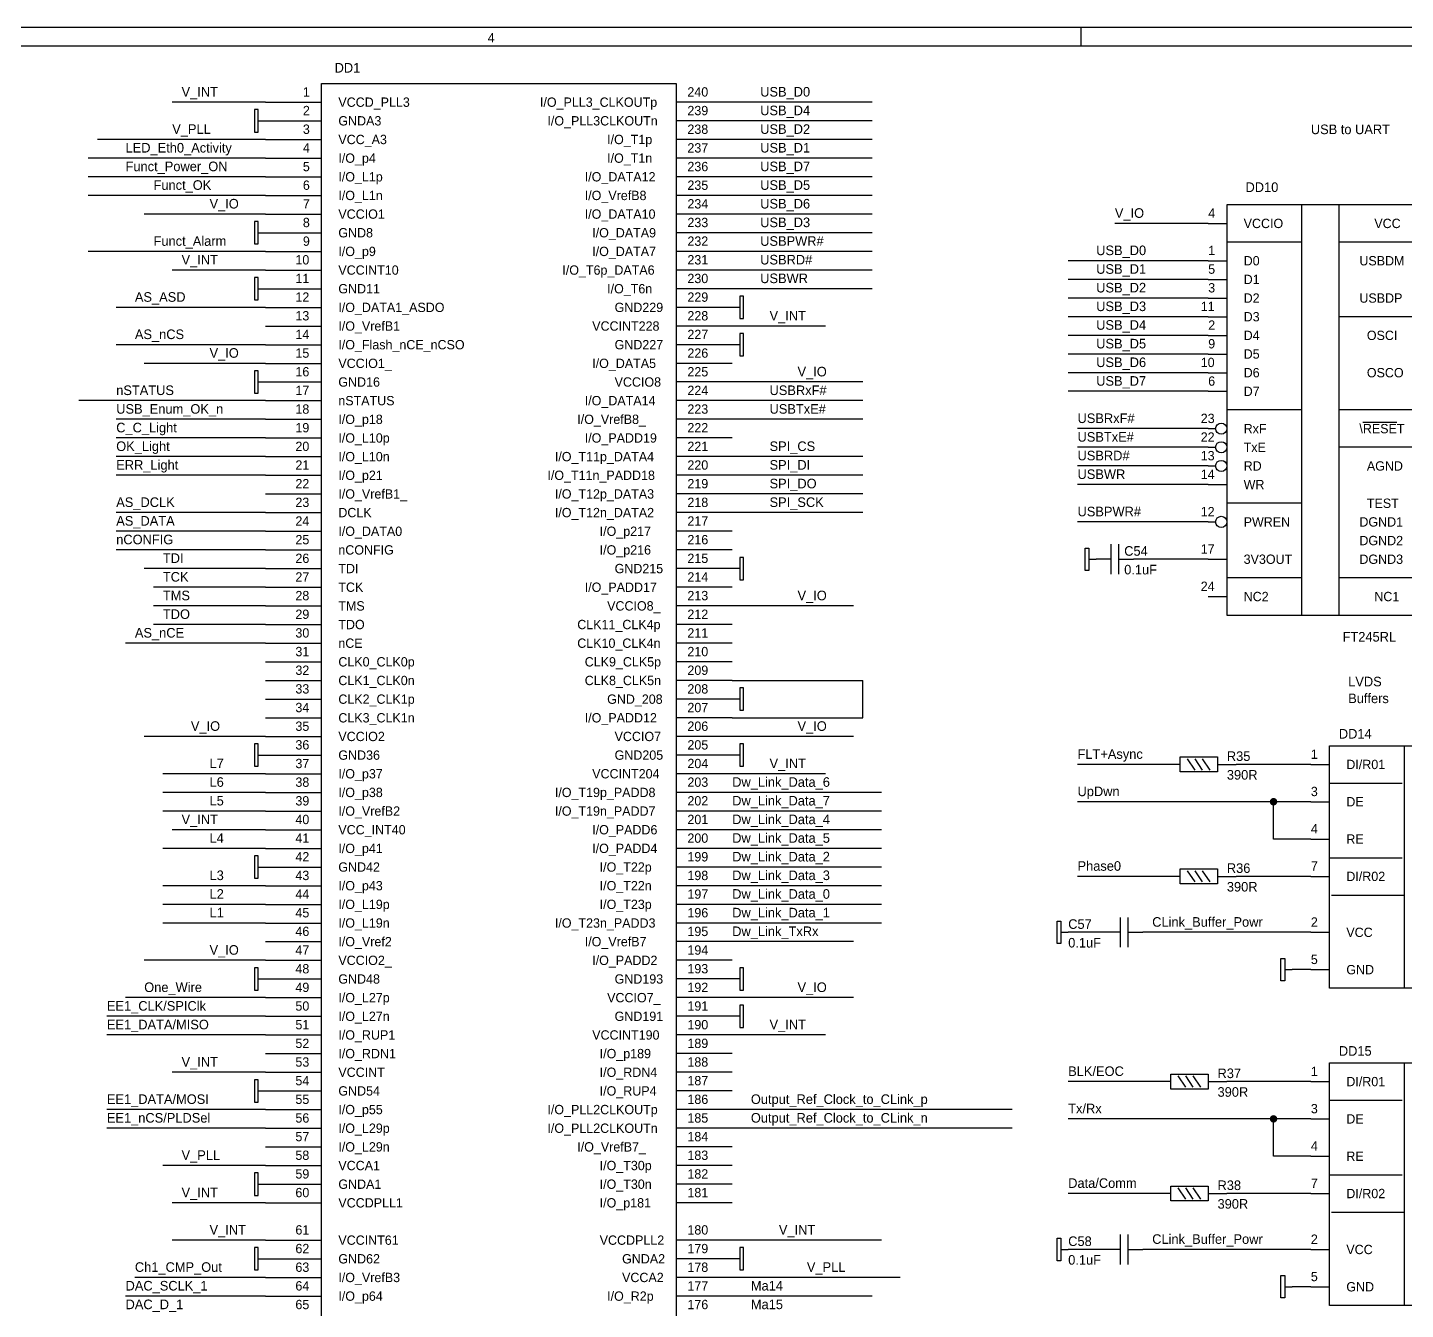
# Model space of a CAD drawing. Extents: x -0.1 to 32.2, y 0.1 to 20.3.
# Drawn here: x 7.28 to 14.66, y 13.43 to 20.3 of the extents above; entities that cross this region are included whole.
import ezdxf

# ---------------------------------------------------------------- set-up
doc = ezdxf.new("R2010")
doc.units = 0

msp = doc.modelspace()

# ---------------------------------------------------------------- linework, layer by layer
at = {"layer": 'PARTS'}
for p, q in [((8.55, 19.9), (8.85, 19.9)), ((11.05, 19.9), (10.75, 19.9)), ((8.55, 19.8), (8.85, 19.8)), ((11.05, 19.8), (10.75, 19.8)), ((8.55, 19.7), (8.85, 19.7)), ((11.05, 19.7), (10.75, 19.7)), ((8.55, 19.6), (8.85, 19.6)), ((11.05, 19.6), (10.75, 19.6)), ((8.55, 19.5), (8.85, 19.5)), ((11.05, 19.5), (10.75, 19.5)), ((8.55, 19.4), (8.85, 19.4)), ((11.05, 19.4), (10.75, 19.4)), ((8.55, 19.3), (8.85, 19.3)), ((11.05, 19.3), (10.75, 19.3)), ((8.55, 19.2), (8.85, 19.2)), ((11.05, 19.2), (10.75, 19.2)), ((13.6, 19.25), (13.7, 19.25)), ((8.55, 19.1), (8.85, 19.1)), ((11.05, 19.1), (10.75, 19.1)), ((13.6, 19.05), (13.7, 19.05)), ((8.55, 19), (8.85, 19)), ((11.05, 19), (10.75, 19)), ((8.55, 18.9), (8.85, 18.9)), ((11.05, 18.9), (10.75, 18.9)), ((13.6, 18.95), (13.7, 18.95)), ((13.6, 18.85), (13.7, 18.85)), ((8.55, 18.8), (8.85, 18.8)), ((11.05, 18.8), (10.75, 18.8)), ((13.6, 18.75), (13.7, 18.75)), ((8.55, 18.7), (8.85, 18.7)), ((11.05, 18.7), (10.75, 18.7)), ((13.6, 18.65), (13.7, 18.65)), ((8.55, 18.6), (8.85, 18.6)), ((11.05, 18.6), (10.75, 18.6)), ((13.6, 18.55), (13.7, 18.55)), ((8.55, 18.5), (8.85, 18.5)), ((11.05, 18.5), (10.75, 18.5)), ((8.55, 18.4), (8.85, 18.4)), ((11.05, 18.4), (10.75, 18.4)), ((13.6, 18.45), (13.7, 18.45)), ((13.6, 18.35), (13.7, 18.35)), ((8.55, 18.3), (8.85, 18.3)), ((11.05, 18.3), (10.75, 18.3)), ((8.55, 18.2), (8.85, 18.2)), ((11.05, 18.2), (10.75, 18.2)), ((8.55, 18.1), (8.85, 18.1)), ((11.05, 18.1), (10.75, 18.1)), ((13.6, 18.15), (13.64, 18.15)), ((13.6, 18.05), (13.64, 18.05)), ((8.55, 18), (8.85, 18)), ((11.05, 18), (10.75, 18)), ((13.6, 17.95), (13.64, 17.95)), ((8.55, 17.9), (8.85, 17.9)), ((11.05, 17.9), (10.75, 17.9)), ((8.55, 17.8), (8.85, 17.8)), ((11.05, 17.8), (10.75, 17.8)), ((13.6, 17.85), (13.7, 17.85)), ((8.55, 17.7), (8.85, 17.7)), ((11.05, 17.7), (10.75, 17.7)), ((13.6, 17.65), (13.64, 17.65)), ((8.55, 17.6), (8.85, 17.6)), ((11.05, 17.6), (10.75, 17.6)), ((8.55, 17.5), (8.85, 17.5)), ((11.05, 17.5), (10.75, 17.5)), ((13.6, 17.45), (13.7, 17.45)), ((8.55, 17.4), (8.85, 17.4)), ((11.05, 17.4), (10.75, 17.4)), ((8.55, 17.3), (8.85, 17.3)), ((11.05, 17.3), (10.75, 17.3)), ((8.55, 17.2), (8.85, 17.2)), ((11.05, 17.2), (10.75, 17.2)), ((13.6, 17.25), (13.7, 17.25)), ((8.55, 17.1), (8.85, 17.1)), ((11.05, 17.1), (10.75, 17.1)), ((8.55, 17), (8.85, 17)), ((11.05, 17), (10.75, 17)), ((8.55, 16.9), (8.85, 16.9)), ((11.05, 16.9), (10.75, 16.9)), ((8.55, 16.8), (8.85, 16.8)), ((11.05, 16.8), (10.75, 16.8)), ((8.55, 16.7), (8.85, 16.7)), ((11.05, 16.7), (10.75, 16.7)), ((8.55, 16.6), (8.85, 16.6)), ((11.05, 16.6), (10.75, 16.6)), ((8.55, 16.5), (8.85, 16.5)), ((11.05, 16.5), (10.75, 16.5)), ((8.55, 16.4), (8.85, 16.4)), ((11.05, 16.4), (10.75, 16.4)), ((14.15, 16.35), (14.25, 16.35)), ((8.55, 16.3), (8.85, 16.3)), ((11.05, 16.3), (10.75, 16.3)), ((8.55, 16.2), (8.85, 16.2)), ((11.05, 16.2), (10.75, 16.2)), ((8.55, 16.1), (8.85, 16.1)), ((11.05, 16.1), (10.75, 16.1)), ((14.15, 16.15), (14.25, 16.15)), ((8.55, 16), (8.85, 16)), ((11.05, 16), (10.75, 16)), ((14.15, 15.95), (14.25, 15.95)), ((8.55, 15.9), (8.85, 15.9)), ((11.05, 15.9), (10.75, 15.9)), ((8.55, 15.8), (8.85, 15.8)), ((11.05, 15.8), (10.75, 15.8)), ((14.15, 15.75), (14.25, 15.75)), ((8.55, 15.7), (8.85, 15.7)), ((11.05, 15.7), (10.75, 15.7)), ((8.55, 15.6), (8.85, 15.6)), ((11.05, 15.6), (10.75, 15.6)), ((8.55, 15.5), (8.85, 15.5)), ((11.05, 15.5), (10.75, 15.5)), ((14.15, 15.45), (14.25, 15.45)), ((8.55, 15.4), (8.85, 15.4)), ((11.05, 15.4), (10.75, 15.4)), ((8.55, 15.3), (8.85, 15.3)), ((11.05, 15.3), (10.75, 15.3)), ((14.15, 15.25), (14.25, 15.25)), ((8.55, 15.2), (8.85, 15.2)), ((11.05, 15.2), (10.75, 15.2)), ((8.55, 15.1), (8.85, 15.1)), ((11.05, 15.1), (10.75, 15.1)), ((8.55, 15), (8.85, 15)), ((11.05, 15), (10.75, 15)), ((8.55, 14.9), (8.85, 14.9)), ((11.05, 14.9), (10.75, 14.9)), ((8.55, 14.8), (8.85, 14.8)), ((11.05, 14.8), (10.75, 14.8)), ((8.55, 14.7), (8.85, 14.7)), ((11.05, 14.7), (10.75, 14.7)), ((14.15, 14.65), (14.25, 14.65)), ((8.55, 14.6), (8.85, 14.6)), ((11.05, 14.6), (10.75, 14.6)), ((8.55, 14.5), (8.85, 14.5)), ((11.05, 14.5), (10.75, 14.5)), ((8.55, 14.4), (8.85, 14.4)), ((11.05, 14.4), (10.75, 14.4)), ((14.15, 14.45), (14.25, 14.45)), ((8.55, 14.3), (8.85, 14.3)), ((11.05, 14.3), (10.75, 14.3)), ((14.15, 14.25), (14.25, 14.25)), ((8.55, 14.2), (8.85, 14.2)), ((11.05, 14.2), (10.75, 14.2)), ((8.55, 14.1), (8.85, 14.1)), ((11.05, 14.1), (10.75, 14.1)), ((14.15, 14.05), (14.25, 14.05)), ((8.55, 14), (8.85, 14)), ((11.05, 14), (10.75, 14)), ((8.55, 13.8), (8.85, 13.8)), ((11.05, 13.8), (10.75, 13.8)), ((14.15, 13.75), (14.25, 13.75)), ((8.55, 13.7), (8.85, 13.7)), ((11.05, 13.7), (10.75, 13.7)), ((8.55, 13.6), (8.85, 13.6)), ((11.05, 13.6), (10.75, 13.6)), ((14.15, 13.55), (14.25, 13.55)), ((8.55, 13.5), (8.85, 13.5)), ((11.05, 13.5), (10.75, 13.5))]:
    msp.add_line(p, q, dxfattribs=at)
for points in [[(8.85, 20), (10.75, 20), (10.75, 7.8), (8.85, 7.8)], [(14.7, 19.35), (13.7, 19.35), (13.7, 17.15), (14.7, 17.15)], [(14.25, 16.45), (15.25, 16.45), (15.25, 15.15), (14.25, 15.15)], [(14.25, 14.75), (15.25, 14.75), (15.25, 13.45), (14.25, 13.45)]]:
    msp.add_lwpolyline(points, close=True, dxfattribs=at)
for points in [[(8.49, 19.86), (8.49, 19.74)], [(8.51, 19.86), (8.49, 19.86)], [(8.51, 19.74), (8.51, 19.86)], [(8.51, 19.8), (8.55, 19.8)], [(8.49, 19.74), (8.51, 19.74)], [(14.1, 19.35), (14.1, 17.15)], [(14.3, 19.35), (14.3, 17.15)], [(8.49, 19.26), (8.49, 19.14)], [(8.51, 19.26), (8.49, 19.26)], [(8.51, 19.14), (8.51, 19.26)], [(8.51, 19.2), (8.55, 19.2)], [(8.49, 19.14), (8.51, 19.14)], [(14.1, 19.15), (13.7, 19.15)], [(14.7, 19.15), (14.3, 19.15)], [(8.49, 18.96), (8.49, 18.84)], [(8.51, 18.96), (8.49, 18.96)], [(8.51, 18.84), (8.51, 18.96)], [(8.51, 18.9), (8.55, 18.9)], [(8.49, 18.84), (8.51, 18.84)], [(11.11, 18.86), (11.09, 18.86)], [(11.09, 18.86), (11.09, 18.74)], [(11.11, 18.74), (11.11, 18.86)], [(11.09, 18.8), (11.05, 18.8)], [(14.7, 18.75), (14.3, 18.75)], [(11.09, 18.74), (11.11, 18.74)], [(11.11, 18.66), (11.09, 18.66)], [(11.09, 18.66), (11.09, 18.54)], [(11.11, 18.54), (11.11, 18.66)], [(11.09, 18.6), (11.05, 18.6)], [(11.09, 18.54), (11.11, 18.54)], [(8.49, 18.46), (8.49, 18.34)], [(8.51, 18.46), (8.49, 18.46)], [(8.51, 18.34), (8.51, 18.46)], [(8.51, 18.4), (8.55, 18.4)], [(8.49, 18.34), (8.51, 18.34)], [(14.1, 18.25), (13.7, 18.25)], [(14.7, 18.25), (14.3, 18.25)], [(14.7, 18.05), (14.3, 18.05)], [(14.1, 17.75), (13.7, 17.75)], [(12.94, 17.39), (12.94, 17.51)], [(12.94, 17.51), (12.96, 17.51)], [(12.96, 17.51), (12.96, 17.39)], [(13.08, 17.37), (13.08, 17.53)], [(13.12, 17.53), (13.12, 17.37)], [(11.11, 17.46), (11.09, 17.46)], [(11.09, 17.46), (11.09, 17.34)], [(11.11, 17.34), (11.11, 17.46)], [(12.96, 17.45), (13, 17.45)], [(13.08, 17.45), (13, 17.45)], [(13.12, 17.45), (13.2, 17.45)], [(11.09, 17.4), (11.05, 17.4)], [(12.96, 17.39), (12.94, 17.39)], [(14.1, 17.35), (13.7, 17.35)], [(14.7, 17.35), (14.3, 17.35)], [(11.09, 17.34), (11.11, 17.34)], [(11.11, 16.76), (11.09, 16.76)], [(11.09, 16.76), (11.09, 16.64)], [(11.11, 16.64), (11.11, 16.76)], [(11.09, 16.7), (11.05, 16.7)], [(11.09, 16.64), (11.11, 16.64)], [(8.49, 16.46), (8.49, 16.34)], [(8.51, 16.46), (8.49, 16.46)], [(8.51, 16.34), (8.51, 16.46)], [(8.51, 16.4), (8.55, 16.4)], [(11.09, 16.4), (11.05, 16.4)], [(11.11, 16.46), (11.09, 16.46)], [(11.09, 16.46), (11.09, 16.34)], [(11.11, 16.34), (11.11, 16.46)], [(13.45, 16.31), (13.45, 16.39)], [(13.45, 16.39), (13.65, 16.39)], [(13.65, 16.39), (13.65, 16.31)], [(14.65, 16.45), (14.65, 15.15)], [(8.49, 16.34), (8.51, 16.34)], [(11.09, 16.34), (11.11, 16.34)], [(13.45, 16.35), (13.35, 16.35)], [(13.53, 16.32), (13.49, 16.38)], [(13.57, 16.32), (13.53, 16.38)], [(13.61, 16.32), (13.57, 16.38)], [(13.65, 16.35), (13.75, 16.35)], [(13.65, 16.31), (13.45, 16.31)], [(14.25, 16.25), (14.64, 16.25)], [(8.49, 15.86), (8.49, 15.74)], [(8.51, 15.86), (8.49, 15.86)], [(8.51, 15.74), (8.51, 15.86)], [(8.51, 15.8), (8.55, 15.8)], [(14.25, 15.85), (14.64, 15.85)], [(8.49, 15.74), (8.51, 15.74)], [(13.45, 15.75), (13.35, 15.75)], [(13.45, 15.71), (13.45, 15.79)], [(13.45, 15.79), (13.65, 15.79)], [(13.53, 15.72), (13.49, 15.78)], [(13.57, 15.72), (13.53, 15.78)], [(13.61, 15.72), (13.57, 15.78)], [(13.65, 15.79), (13.65, 15.71)], [(13.65, 15.75), (13.75, 15.75)], [(13.65, 15.71), (13.45, 15.71)], [(14.26, 15.65), (14.65, 15.65)], [(12.79, 15.39), (12.79, 15.51)], [(12.79, 15.51), (12.81, 15.51)], [(12.81, 15.51), (12.81, 15.39)], [(13.13, 15.37), (13.13, 15.53)], [(13.17, 15.53), (13.17, 15.37)], [(12.81, 15.45), (12.85, 15.45)], [(13.13, 15.45), (13.05, 15.45)], [(13.17, 15.45), (13.25, 15.45)], [(12.81, 15.39), (12.79, 15.39)], [(13.99, 15.19), (13.99, 15.31)], [(13.99, 15.31), (14.01, 15.31)], [(14.01, 15.31), (14.01, 15.19)], [(8.49, 15.26), (8.49, 15.14)], [(8.51, 15.26), (8.49, 15.26)], [(8.51, 15.14), (8.51, 15.26)], [(11.11, 15.26), (11.09, 15.26)], [(11.09, 15.26), (11.09, 15.14)], [(11.11, 15.14), (11.11, 15.26)], [(14.01, 15.25), (14.05, 15.25)], [(8.49, 15.14), (8.51, 15.14)], [(8.51, 15.2), (8.55, 15.2)], [(11.09, 15.2), (11.05, 15.2)], [(11.09, 15.14), (11.11, 15.14)], [(14.01, 15.19), (13.99, 15.19)], [(11.11, 15.06), (11.09, 15.06)], [(11.09, 15.06), (11.09, 14.94)], [(11.11, 14.94), (11.11, 15.06)], [(11.09, 15), (11.05, 15)], [(11.09, 14.94), (11.11, 14.94)], [(13.4, 14.61), (13.4, 14.69)], [(13.4, 14.69), (13.6, 14.69)], [(13.6, 14.69), (13.6, 14.61)], [(14.65, 14.75), (14.65, 13.45)], [(8.49, 14.66), (8.49, 14.54)], [(8.51, 14.66), (8.49, 14.66)], [(8.51, 14.54), (8.51, 14.66)], [(13.4, 14.65), (13.3, 14.65)], [(13.48, 14.62), (13.44, 14.68)], [(13.52, 14.62), (13.48, 14.68)], [(13.56, 14.62), (13.52, 14.68)], [(13.6, 14.65), (13.7, 14.65)], [(8.51, 14.6), (8.55, 14.6)], [(13.6, 14.61), (13.4, 14.61)], [(14.25, 14.55), (14.64, 14.55)], [(8.49, 14.54), (8.51, 14.54)], [(8.49, 14.16), (8.49, 14.04)], [(8.51, 14.16), (8.49, 14.16)], [(8.51, 14.04), (8.51, 14.16)], [(8.51, 14.1), (8.55, 14.1)], [(14.25, 14.15), (14.64, 14.15)], [(8.49, 14.04), (8.51, 14.04)], [(13.4, 14.05), (13.3, 14.05)], [(13.4, 14.01), (13.4, 14.09)], [(13.4, 14.09), (13.6, 14.09)], [(13.48, 14.02), (13.44, 14.08)], [(13.52, 14.02), (13.48, 14.08)], [(13.56, 14.02), (13.52, 14.08)], [(13.6, 14.09), (13.6, 14.01)], [(13.6, 14.05), (13.7, 14.05)], [(13.6, 14.01), (13.4, 14.01)], [(14.26, 13.95), (14.65, 13.95)], [(12.79, 13.69), (12.79, 13.81)], [(12.79, 13.81), (12.81, 13.81)], [(12.81, 13.81), (12.81, 13.69)], [(13.13, 13.67), (13.13, 13.83)], [(13.17, 13.83), (13.17, 13.67)], [(8.49, 13.76), (8.49, 13.64)], [(8.51, 13.76), (8.49, 13.76)], [(8.51, 13.64), (8.51, 13.76)], [(11.11, 13.76), (11.09, 13.76)], [(11.09, 13.76), (11.09, 13.64)], [(11.11, 13.64), (11.11, 13.76)], [(12.81, 13.75), (12.85, 13.75)], [(13.13, 13.75), (13.05, 13.75)], [(13.17, 13.75), (13.25, 13.75)], [(8.51, 13.7), (8.55, 13.7)], [(11.09, 13.7), (11.05, 13.7)], [(12.81, 13.69), (12.79, 13.69)], [(8.49, 13.64), (8.51, 13.64)], [(11.09, 13.64), (11.11, 13.64)], [(13.99, 13.49), (13.99, 13.61)], [(13.99, 13.61), (14.01, 13.61)], [(14.01, 13.61), (14.01, 13.49)], [(14.01, 13.55), (14.05, 13.55)], [(14.01, 13.49), (13.99, 13.49)]]:
    msp.add_lwpolyline(points, dxfattribs=at)
for centre in [(13.67, 18.15), (13.67, 18.05), (13.67, 17.95), (13.67, 17.65)]:
    msp.add_circle(centre, 0.03, dxfattribs=at)
at = {"layer": 'TITLE'}
for points in [[(-0.1, 0.1), (32.1, 0.1), (32.1, 20.3), (-0.1, 20.3)], [(0, 0.2), (32, 0.2), (32, 20.2), (0, 20.2)]]:
    msp.add_lwpolyline(points, close=True, dxfattribs=at)
msp.add_lwpolyline([(12.92, 20.2), (12.92, 20.3)], dxfattribs=at)
at = {"layer": 'WIRE'}
for points in [[(8.55, 19.9), (8.05, 19.9)], [(11.8, 19.9), (11.05, 19.9)], [(11.8, 19.8), (11.05, 19.8)], [(8.55, 19.7), (7.65, 19.7)], [(11.8, 19.7), (11.05, 19.7)], [(8.55, 19.6), (7.6, 19.6)], [(11.8, 19.6), (11.05, 19.6)], [(8.55, 19.5), (7.6, 19.5)], [(11.8, 19.5), (11.05, 19.5)], [(8.55, 19.4), (7.6, 19.4)], [(11.8, 19.4), (11.05, 19.4)], [(8.55, 19.3), (7.9, 19.3)], [(11.8, 19.3), (11.05, 19.3)], [(11.8, 19.2), (11.05, 19.2)], [(13.6, 19.25), (13.1, 19.25)], [(8.55, 19.1), (7.6, 19.1)], [(11.8, 19.1), (11.05, 19.1)], [(13.6, 19.05), (12.85, 19.05)], [(8.55, 19), (8.05, 19)], [(11.8, 19), (11.05, 19)], [(11.8, 18.9), (11.05, 18.9)], [(13.6, 18.95), (12.85, 18.95)], [(13.6, 18.85), (12.85, 18.85)], [(8.55, 18.8), (7.75, 18.8)], [(13.6, 18.75), (12.85, 18.75)], [(11.55, 18.7), (11.05, 18.7)], [(13.6, 18.65), (12.85, 18.65)], [(8.55, 18.6), (7.75, 18.6)], [(13.6, 18.55), (12.85, 18.55)], [(8.55, 18.5), (7.9, 18.5)], [(11.75, 18.4), (11.05, 18.4)], [(13.6, 18.45), (12.85, 18.45)], [(13.6, 18.35), (12.85, 18.35)], [(8.55, 18.3), (7.55, 18.3)], [(11.75, 18.3), (11.05, 18.3)], [(8.55, 18.2), (7.75, 18.2)], [(11.75, 18.2), (11.05, 18.2)], [(8.55, 18.1), (7.75, 18.1)], [(13.6, 18.15), (12.9, 18.15)], [(13.6, 18.05), (12.9, 18.05)], [(8.55, 18), (7.75, 18)], [(11.75, 18), (11.05, 18)], [(13.6, 17.95), (12.9, 17.95)], [(8.55, 17.9), (7.75, 17.9)], [(11.75, 17.9), (11.05, 17.9)], [(11.75, 17.8), (11.05, 17.8)], [(13.6, 17.85), (12.9, 17.85)], [(8.55, 17.7), (7.75, 17.7)], [(11.75, 17.7), (11.05, 17.7)], [(13.6, 17.65), (12.9, 17.65)], [(8.55, 17.6), (7.75, 17.6)], [(8.55, 17.5), (7.75, 17.5)], [(13.6, 17.45), (13.2, 17.45)], [(8.55, 17.4), (7.9, 17.4)], [(8.55, 17.3), (7.95, 17.3)], [(8.55, 17.2), (7.95, 17.2)], [(11.7, 17.2), (11.05, 17.2)], [(8.55, 17.1), (7.95, 17.1)], [(8.55, 17), (7.8, 17)], [(11.05, 16.8), (11.75, 16.8)], [(11.75, 16.6), (11.75, 16.8)], [(11.05, 16.6), (11.75, 16.6)], [(8.55, 16.5), (7.9, 16.5)], [(11.7, 16.5), (11.05, 16.5)], [(13.35, 16.35), (12.9, 16.35)], [(14.15, 16.35), (13.75, 16.35)], [(8.55, 16.3), (8, 16.3)], [(11.55, 16.3), (11.05, 16.3)], [(8.55, 16.2), (8, 16.2)], [(11.85, 16.2), (11.05, 16.2)], [(8.55, 16.1), (8, 16.1)], [(11.85, 16.1), (11.05, 16.1)], [(13.95, 16.15), (12.9, 16.15)], [(14.15, 16.15), (13.95, 16.15)], [(13.95, 15.95), (13.95, 16.15)], [(8.55, 16), (8.05, 16)], [(11.85, 16), (11.05, 16)], [(14.15, 15.95), (13.95, 15.95)], [(8.55, 15.9), (8, 15.9)], [(11.85, 15.9), (11.05, 15.9)], [(11.85, 15.8), (11.05, 15.8)], [(13.35, 15.75), (12.9, 15.75)], [(14.15, 15.75), (13.75, 15.75)], [(8.55, 15.7), (8, 15.7)], [(11.85, 15.7), (11.05, 15.7)], [(8.55, 15.6), (8, 15.6)], [(11.85, 15.6), (11.05, 15.6)], [(8.55, 15.5), (8, 15.5)], [(11.85, 15.5), (11.05, 15.5)], [(13.05, 15.45), (12.85, 15.45)], [(14.15, 15.45), (13.25, 15.45)], [(11.7, 15.4), (11.05, 15.4)], [(8.55, 15.3), (7.9, 15.3)], [(14.15, 15.25), (14.05, 15.25)], [(8.55, 15.1), (7.8, 15.1)], [(11.7, 15.1), (11.05, 15.1)], [(8.55, 15), (7.7, 15)], [(8.55, 14.9), (7.7, 14.9)], [(11.55, 14.9), (11.05, 14.9)], [(8.55, 14.7), (8.05, 14.7)], [(13.3, 14.65), (12.85, 14.65)], [(14.15, 14.65), (13.7, 14.65)], [(8.55, 14.5), (7.7, 14.5)], [(12.55, 14.5), (11.05, 14.5)], [(8.55, 14.4), (7.7, 14.4)], [(12.55, 14.4), (11.05, 14.4)], [(13.95, 14.45), (12.85, 14.45)], [(13.95, 14.25), (13.95, 14.45)], [(14.15, 14.45), (13.95, 14.45)], [(14.15, 14.25), (13.95, 14.25)], [(8.55, 14.2), (8, 14.2)], [(13.3, 14.05), (12.85, 14.05)], [(14.15, 14.05), (13.7, 14.05)], [(8.55, 14), (8.05, 14)], [(8.55, 13.8), (8.05, 13.8)], [(11.85, 13.8), (11.05, 13.8)], [(13.05, 13.75), (12.85, 13.75)], [(14.15, 13.75), (13.25, 13.75)], [(8.55, 13.6), (7.85, 13.6)], [(11.95, 13.6), (11.05, 13.6)], [(14.15, 13.55), (14.05, 13.55)], [(8.55, 13.5), (7.8, 13.5)], [(11.8, 13.5), (11.05, 13.5)]]:
    msp.add_lwpolyline(points, dxfattribs=at)
at = {"layer": 'WIRE', "const_width": 0.02}
for points in [[(13.94, 16.15, 1), (13.96, 16.15, 1)], [(13.94, 14.45, 1), (13.96, 14.45, 1)]]:
    msp.add_lwpolyline(points, format="xyb", close=True, dxfattribs=at)

# ---------------------------------------------------------------- texts
at = {"layer": 'COMMENTS'}
for s, p in [('LVDS', (14.35, 16.7686)), ('Buffers', (14.35, 16.6786))]:
    msp.add_text(s, height=0.0514, dxfattribs=at).set_placement(p)
at = {"layer": 'PARTS'}
for s, p in [('1', (8.75, 19.93)), ('240', (10.81, 19.93)), ('2', (8.75, 19.83)), ('VCCD_PLL3', (8.94, 19.875)), ('I/O_PLL3_CLKOUTp', (10.02, 19.875)), ('239', (10.81, 19.83)), ('GNDA3', (8.94, 19.775)), ('I/O_PLL3CLKOUTn', (10.06, 19.775)), ('3', (8.75, 19.73)), ('VCC_A3', (8.94, 19.675)), ('I/O_T1p', (10.38, 19.675)), ('238', (10.81, 19.73)), ('4', (8.75, 19.63)), ('237', (10.81, 19.63)), ('5', (8.75, 19.53)), ('I/O_p4', (8.94, 19.575)), ('I/O_T1n', (10.38, 19.575)), ('236', (10.81, 19.53)), ('I/O_L1p', (8.94, 19.475)), ('I/O_DATA12', (10.26, 19.475)), ('6', (8.75, 19.43)), ('I/O_L1n', (8.94, 19.375)), ('I/O_VrefB8', (10.26, 19.375)), ('235', (10.81, 19.43)), ('7', (8.75, 19.33)), ('234', (10.81, 19.33)), ('8', (8.75, 19.23)), ('VCCIO1', (8.94, 19.275)), ('I/O_DATA10', (10.26, 19.275)), ('233', (10.81, 19.23)), ('4', (13.6, 19.28)), ('VCCIO', (13.79, 19.225)), ('VCC', (14.49, 19.225)), ('GND8', (8.94, 19.175)), ('I/O_DATA9', (10.3, 19.175)), ('9', (8.75, 19.13)), ('I/O_p9', (8.94, 19.075)), ('I/O_DATA7', (10.3, 19.075)), ('232', (10.81, 19.13)), ('1', (13.6, 19.08)), ('10', (8.71, 19.03)), ('231', (10.81, 19.03)), ('D0', (13.79, 19.025)), ('USBDM', (14.41, 19.025)), ('11', (8.71, 18.93)), ('VCCINT10', (8.94, 18.975)), ('I/O_T6p_DATA6', (10.14, 18.975)), ('230', (10.81, 18.93)), ('5', (13.6, 18.98)), ('D1', (13.79, 18.925)), ('GND11', (8.94, 18.875)), ('I/O_T6n', (10.38, 18.875)), ('3', (13.6, 18.88)), ('12', (8.71, 18.83)), ('I/O_DATA1_ASDO', (8.94, 18.775)), ('GND229', (10.42, 18.775)), ('229', (10.81, 18.83)), ('11', (13.56, 18.78)), ('D2', (13.79, 18.825)), ('USBDP', (14.41, 18.825)), ('13', (8.71, 18.73)), ('228', (10.81, 18.73)), ('D3', (13.79, 18.725)), ('14', (8.71, 18.63)), ('I/O_VrefB1', (8.94, 18.675)), ('VCCINT228', (10.3, 18.675)), ('227', (10.81, 18.63)), ('2', (13.6, 18.68)), ('OSCI', (14.45, 18.625)), ('I/O_Flash_nCE_nCSO', (8.94, 18.575)), ('GND227', (10.42, 18.575)), ('9', (13.6, 18.58)), ('D4', (13.79, 18.625)), ('15', (8.71, 18.53)), ('226', (10.81, 18.53)), ('10', (13.56, 18.48)), ('D5', (13.79, 18.525)), ('16', (8.71, 18.43)), ('VCCIO1_', (8.94, 18.475)), ('I/O_DATA5', (10.3, 18.475)), ('225', (10.81, 18.43)), ('D6', (13.79, 18.425)), ('OSCO', (14.45, 18.425)), ('GND16', (8.94, 18.375)), ('VCCIO8', (10.42, 18.375)), ('224', (10.81, 18.33)), ('6', (13.6, 18.38)), ('17', (8.71, 18.33)), ('nSTATUS', (8.94, 18.275)), ('I/O_DATA14', (10.26, 18.275)), ('D7', (13.79, 18.325)), ('18', (8.71, 18.23)), ('223', (10.81, 18.23)), ('19', (8.71, 18.13)), ('I/O_p18', (8.94, 18.175)), ('I/O_VrefB8_', (10.22, 18.175)), ('222', (10.81, 18.13)), ('23', (13.56, 18.18)), ('RxF', (13.79, 18.125)), ('\\%%oRESE%%oT', (14.41, 18.125)), ('I/O_L10p', (8.94, 18.075)), ('I/O_PADD19', (10.26, 18.075)), ('22', (13.56, 18.08)), ('20', (8.71, 18.03)), ('I/O_L10n', (8.94, 17.975)), ('I/O_T11p_DATA4', (10.1, 17.975)), ('221', (10.81, 18.03)), ('13', (13.56, 17.98)), ('TxE', (13.79, 18.025)), ('21', (8.71, 17.93)), ('220', (10.81, 17.93)), ('RD', (13.79, 17.925)), ('AGND', (14.45, 17.925)), ('22', (8.71, 17.83)), ('I/O_p21', (8.94, 17.875)), ('I/O_T11n_PADD18', (10.06, 17.875)), ('219', (10.81, 17.83)), ('14', (13.56, 17.88)), ('WR', (13.79, 17.825)), ('I/O_VrefB1_', (8.94, 17.775)), ('I/O_T12p_DATA3', (10.1, 17.775)), ('23', (8.71, 17.73)), ('DCLK', (8.94, 17.675)), ('I/O_T12n_DATA2', (10.1, 17.675)), ('218', (10.81, 17.73)), ('12', (13.56, 17.68)), ('TEST', (14.45, 17.725)), ('24', (8.71, 17.63)), ('217', (10.81, 17.63)), ('PWREN', (13.79, 17.625)), ('DGND1', (14.41, 17.625)), ('25', (8.71, 17.53)), ('I/O_DATA0', (8.94, 17.575)), ('I/O_p217', (10.34, 17.575)), ('216', (10.81, 17.53)), ('DGND2', (14.41, 17.525)), ('nCONFIG', (8.94, 17.475)), ('I/O_p216', (10.34, 17.475)), ('17', (13.56, 17.48)), ('26', (8.71, 17.43)), ('TDI', (8.94, 17.375)), ('GND215', (10.42, 17.375)), ('215', (10.81, 17.43)), ('3V3OUT', (13.79, 17.425)), ('DGND3', (14.41, 17.425)), ('27', (8.71, 17.33)), ('214', (10.81, 17.33)), ('28', (8.71, 17.23)), ('TCK', (8.94, 17.275)), ('I/O_PADD17', (10.26, 17.275)), ('213', (10.81, 17.23)), ('24', (13.56, 17.28)), ('NC2', (13.79, 17.225)), ('NC1', (14.49, 17.225)), ('TMS', (8.94, 17.175)), ('VCCIO8_', (10.38, 17.175)), ('29', (8.71, 17.13)), ('TDO', (8.94, 17.075)), ('CLK11_CLK4p', (10.22, 17.075)), ('212', (10.81, 17.13)), ('30', (8.71, 17.03)), ('211', (10.81, 17.03)), ('31', (8.71, 16.93)), ('nCE', (8.94, 16.975)), ('CLK10_CLK4n', (10.22, 16.975)), ('210', (10.81, 16.93)), ('CLK0_CLK0p', (8.94, 16.875)), ('CLK9_CLK5p', (10.26, 16.875)), ('32', (8.71, 16.83)), ('209', (10.81, 16.83)), ('33', (8.71, 16.73)), ('CLK1_CLK0n', (8.94, 16.775)), ('CLK8_CLK5n', (10.26, 16.775)), ('208', (10.81, 16.73)), ('CLK2_CLK1p', (8.94, 16.675)), ('GND_208', (10.38, 16.675)), ('34', (8.71, 16.63)), ('CLK3_CLK1n', (8.94, 16.575)), ('I/O_PADD12', (10.26, 16.575)), ('207', (10.81, 16.63)), ('35', (8.71, 16.53)), ('206', (10.81, 16.53)), ('36', (8.71, 16.43)), ('VCCIO2', (8.94, 16.475)), ('VCCIO7', (10.42, 16.475)), ('205', (10.81, 16.43)), ('GND36', (8.94, 16.375)), ('GND205', (10.42, 16.375)), ('1', (14.15, 16.38)), ('37', (8.71, 16.33)), ('I/O_p37', (8.94, 16.275)), ('VCCINT204', (10.3, 16.275)), ('204', (10.81, 16.33)), ('DI/R01', (14.34, 16.325)), ('38', (8.71, 16.23)), ('203', (10.81, 16.23)), ('39', (8.71, 16.13)), ('I/O_p38', (8.94, 16.175)), ('I/O_T19p_PADD8', (10.1, 16.175)), ('202', (10.81, 16.13)), ('3', (14.15, 16.18)), ('DE', (14.34, 16.125)), ('I/O_VrefB2', (8.94, 16.075)), ('I/O_T19n_PADD7', (10.1, 16.075)), ('40', (8.71, 16.03)), ('VCC_INT40', (8.94, 15.975)), ('I/O_PADD6', (10.3, 15.975)), ('201', (10.81, 16.03)), ('4', (14.15, 15.98)), ('41', (8.71, 15.93)), ('200', (10.81, 15.93)), ('RE', (14.34, 15.925)), ('42', (8.71, 15.83)), ('I/O_p41', (8.94, 15.875)), ('I/O_PADD4', (10.3, 15.875)), ('199', (10.81, 15.83)), ('GND42', (8.94, 15.775)), ('I/O_T22p', (10.34, 15.775)), ('7', (14.15, 15.78)), ('43', (8.71, 15.73)), ('I/O_p43', (8.94, 15.675)), ('I/O_T22n', (10.34, 15.675)), ('198', (10.81, 15.73)), ('DI/R02', (14.34, 15.725)), ('44', (8.71, 15.63)), ('197', (10.81, 15.63)), ('45', (8.71, 15.53)), ('I/O_L19p', (8.94, 15.575)), ('I/O_T23p', (10.34, 15.575)), ('196', (10.81, 15.53)), ('I/O_L19n', (8.94, 15.475)), ('I/O_T23n_PADD3', (10.1, 15.475)), ('2', (14.15, 15.48)), ('46', (8.71, 15.43)), ('195', (10.81, 15.43)), ('VCC', (14.34, 15.425)), ('47', (8.71, 15.33)), ('I/O_Vref2', (8.94, 15.375)), ('I/O_VrefB7', (10.26, 15.375)), ('194', (10.81, 15.33)), ('48', (8.71, 15.23)), ('VCCIO2_', (8.94, 15.275)), ('I/O_PADD2', (10.3, 15.275)), ('193', (10.81, 15.23)), ('5', (14.15, 15.28)), ('GND48', (8.94, 15.175)), ('GND193', (10.42, 15.175)), ('GND', (14.34, 15.225)), ('49', (8.71, 15.13)), ('192', (10.81, 15.13)), ('50', (8.71, 15.03)), ('I/O_L27p', (8.94, 15.075)), ('VCCIO7_', (10.38, 15.075)), ('191', (10.81, 15.03)), ('I/O_L27n', (8.94, 14.975)), ('GND191', (10.42, 14.975)), ('51', (8.71, 14.93)), ('I/O_RUP1', (8.94, 14.875)), ('VCCINT190', (10.3, 14.875)), ('190', (10.81, 14.93)), ('52', (8.71, 14.83)), ('189', (10.81, 14.83)), ('53', (8.71, 14.73)), ('I/O_RDN1', (8.94, 14.775)), ('I/O_p189', (10.34, 14.775)), ('188', (10.81, 14.73)), ('VCCINT', (8.94, 14.675)), ('I/O_RDN4', (10.34, 14.675)), ('1', (14.15, 14.68)), ('54', (8.71, 14.63)), ('GND54', (8.94, 14.575)), ('I/O_RUP4', (10.34, 14.575)), ('187', (10.81, 14.63)), ('DI/R01', (14.34, 14.625)), ('55', (8.71, 14.53)), ('186', (10.81, 14.53)), ('56', (8.71, 14.43)), ('I/O_p55', (8.94, 14.475)), ('I/O_PLL2CLKOUTp', (10.06, 14.475)), ('185', (10.81, 14.43)), ('3', (14.15, 14.48)), ('DE', (14.34, 14.425)), ('I/O_L29p', (8.94, 14.375)), ('I/O_PLL2CLKOUTn', (10.06, 14.375)), ('57', (8.71, 14.33)), ('I/O_L29n', (8.94, 14.275)), ('I/O_VrefB7_', (10.22, 14.275)), ('184', (10.81, 14.33)), ('4', (14.15, 14.28)), ('58', (8.71, 14.23)), ('183', (10.81, 14.23)), ('RE', (14.34, 14.225)), ('59', (8.71, 14.13)), ('VCCA1', (8.94, 14.175)), ('I/O_T30p', (10.34, 14.175)), ('182', (10.81, 14.13)), ('GNDA1', (8.94, 14.075)), ('I/O_T30n', (10.34, 14.075)), ('7', (14.15, 14.08)), ('60', (8.71, 14.03)), ('VCCDPLL1', (8.94, 13.975)), ('I/O_p181', (10.34, 13.975)), ('181', (10.81, 14.03)), ('DI/R02', (14.34, 14.025)), ('61', (8.71, 13.83)), ('180', (10.81, 13.83)), ('VCCINT61', (8.94, 13.775)), ('VCCDPLL2', (10.34, 13.775)), ('2', (14.15, 13.78)), ('62', (8.71, 13.73)), ('179', (10.81, 13.73)), ('VCC', (14.34, 13.725)), ('63', (8.71, 13.63)), ('GND62', (8.94, 13.675)), ('GNDA2', (10.46, 13.675)), ('178', (10.81, 13.63)), ('I/O_VrefB3', (8.94, 13.575)), ('VCCA2', (10.46, 13.575)), ('5', (14.15, 13.58)), ('64', (8.71, 13.53)), ('I/O_p64', (8.94, 13.475)), ('I/O_R2p', (10.38, 13.475)), ('177', (10.81, 13.53)), ('GND', (14.34, 13.525)), ('65', (8.71, 13.43)), ('176', (10.81, 13.43))]:
    msp.add_text(s, height=0.05, dxfattribs=at).set_placement(p)
at = {"layer": 'PARTTEXT'}
for s, p in [('DD1', (8.92, 20.0586)), ('USB to UART', (14.15, 19.7286)), ('DD10', (13.8, 19.4186)), ('C54', (13.15, 17.4686)), ('0.1uF', (13.15, 17.3686)), ('FT245RL', (14.32, 17.0086)), ('DD14', (14.3, 16.4886)), ('R35', (13.7, 16.3686)), ('390R', (13.7, 16.2686)), ('R36', (13.7, 15.7686)), ('390R', (13.7, 15.6686)), ('C57', (12.85, 15.4686)), ('0.1uF', (12.85, 15.3686)), ('DD15', (14.3, 14.7886)), ('R37', (13.65, 14.6686)), ('390R', (13.65, 14.5686)), ('R38', (13.65, 14.0686)), ('390R', (13.65, 13.9686)), ('C58', (12.85, 13.7686)), ('0.1uF', (12.85, 13.6686))]:
    msp.add_text(s, height=0.0514, dxfattribs=at).set_placement(p)
at = {"layer": 'TITLE'}
msp.add_text('4', height=0.05, dxfattribs=at).set_placement((9.74, 20.22))
at = {"layer": 'WIRETEXT'}
for s, p in [('V_INT', (8.1, 19.93)), ('USB_D0', (11.2, 19.93)), ('USB_D4', (11.2, 19.83)), ('V_PLL', (8.05, 19.73)), ('USB_D2', (11.2, 19.73)), ('LED_Eth0_Activity', (7.8, 19.63)), ('USB_D1', (11.2, 19.63)), ('Funct_Power_ON', (7.8, 19.53)), ('USB_D7', (11.2, 19.53)), ('Funct_OK', (7.95, 19.43)), ('USB_D5', (11.2, 19.43)), ('V_IO', (8.25, 19.33)), ('USB_D6', (11.2, 19.33)), ('USB_D3', (11.2, 19.23)), ('V_IO', (13.1, 19.28)), ('Funct_Alarm', (7.95, 19.13)), ('USBPWR#', (11.2, 19.13)), ('USB_D0', (13, 19.08)), ('V_INT', (8.1, 19.03)), ('USBRD#', (11.2, 19.03)), ('USBWR', (11.2, 18.93)), ('USB_D1', (13, 18.98)), ('USB_D2', (13, 18.88)), ('AS_ASD', (7.85, 18.83)), ('USB_D3', (13, 18.78)), ('V_INT', (11.25, 18.73)), ('AS_nCS', (7.85, 18.63)), ('USB_D4', (13, 18.68)), ('USB_D5', (13, 18.58)), ('V_IO', (8.25, 18.53)), ('USB_D6', (13, 18.48)), ('V_IO', (11.4, 18.43)), ('nSTATUS', (7.75, 18.33)), ('USBRxF#', (11.25, 18.33)), ('USB_D7', (13, 18.38)), ('USB_Enum_OK_n', (7.75, 18.23)), ('USBTxE#', (11.25, 18.23)), ('C_C_Light', (7.75, 18.13)), ('USBRxF#', (12.9, 18.18)), ('USBTxE#', (12.9, 18.08)), ('OK_Light', (7.75, 18.03)), ('SPI_CS', (11.25, 18.03)), ('USBRD#', (12.9, 17.98)), ('ERR_Light', (7.75, 17.93)), ('SPI_DI', (11.25, 17.93)), ('SPI_DO', (11.25, 17.83)), ('USBWR', (12.9, 17.88)), ('AS_DCLK', (7.75, 17.73)), ('SPI_SCK', (11.25, 17.73)), ('USBPWR#', (12.9, 17.68)), ('AS_DATA', (7.75, 17.63)), ('nCONFIG', (7.75, 17.53)), ('TDI', (8, 17.43)), ('TCK', (8, 17.33)), ('TMS', (8, 17.23)), ('V_IO', (11.4, 17.23)), ('TDO', (8, 17.13)), ('AS_nCE', (7.85, 17.03)), ('V_IO', (8.15, 16.53)), ('V_IO', (11.4, 16.53)), ('FLT+Async', (12.9, 16.38)), ('L7', (8.25, 16.33)), ('V_INT', (11.25, 16.33)), ('L6', (8.25, 16.23)), ('Dw_Link_Data_6', (11.05, 16.23)), ('L5', (8.25, 16.13)), ('Dw_Link_Data_7', (11.05, 16.13)), ('UpDwn', (12.9, 16.18)), ('V_INT', (8.1, 16.03)), ('Dw_Link_Data_4', (11.05, 16.03)), ('L4', (8.25, 15.93)), ('Dw_Link_Data_5', (11.05, 15.93)), ('Dw_Link_Data_2', (11.05, 15.83)), ('Phase0', (12.9, 15.78)), ('L3', (8.25, 15.73)), ('Dw_Link_Data_3', (11.05, 15.73)), ('L2', (8.25, 15.63)), ('Dw_Link_Data_0', (11.05, 15.63)), ('L1', (8.25, 15.53)), ('Dw_Link_Data_1', (11.05, 15.53)), ('CLink_Buffer_Powr', (13.3, 15.48)), ('Dw_Link_TxRx', (11.05, 15.43)), ('V_IO', (8.25, 15.33)), ('One_Wire', (7.9, 15.13)), ('V_IO', (11.4, 15.13)), ('EE1_CLK/SPIClk', (7.7, 15.03)), ('EE1_DATA/MISO', (7.7, 14.93)), ('V_INT', (11.25, 14.93)), ('V_INT', (8.1, 14.73)), ('BLK/EOC', (12.85, 14.68)), ('EE1_DATA/MOSI', (7.7, 14.53)), ('Output_Ref_Clock_to_CLink_p', (11.15, 14.53)), ('EE1_nCS/PLDSel', (7.7, 14.43)), ('Output_Ref_Clock_to_CLink_n', (11.15, 14.43)), ('Tx/Rx', (12.85, 14.48)), ('V_PLL', (8.1, 14.23)), ('Data/Comm', (12.85, 14.08)), ('V_INT', (8.1, 14.03)), ('V_INT', (8.25, 13.83)), ('V_INT', (11.3, 13.83)), ('CLink_Buffer_Powr', (13.3, 13.78)), ('Ch1_CMP_Out', (7.85, 13.63)), ('V_PLL', (11.45, 13.63)), ('DAC_SCLK_1', (7.8, 13.53)), ('Ma14', (11.15, 13.53)), ('DAC_D_1', (7.8, 13.43)), ('Ma15', (11.15, 13.43))]:
    msp.add_text(s, height=0.0514, dxfattribs=at).set_placement(p)

doc.saveas('drawing.dxf')
